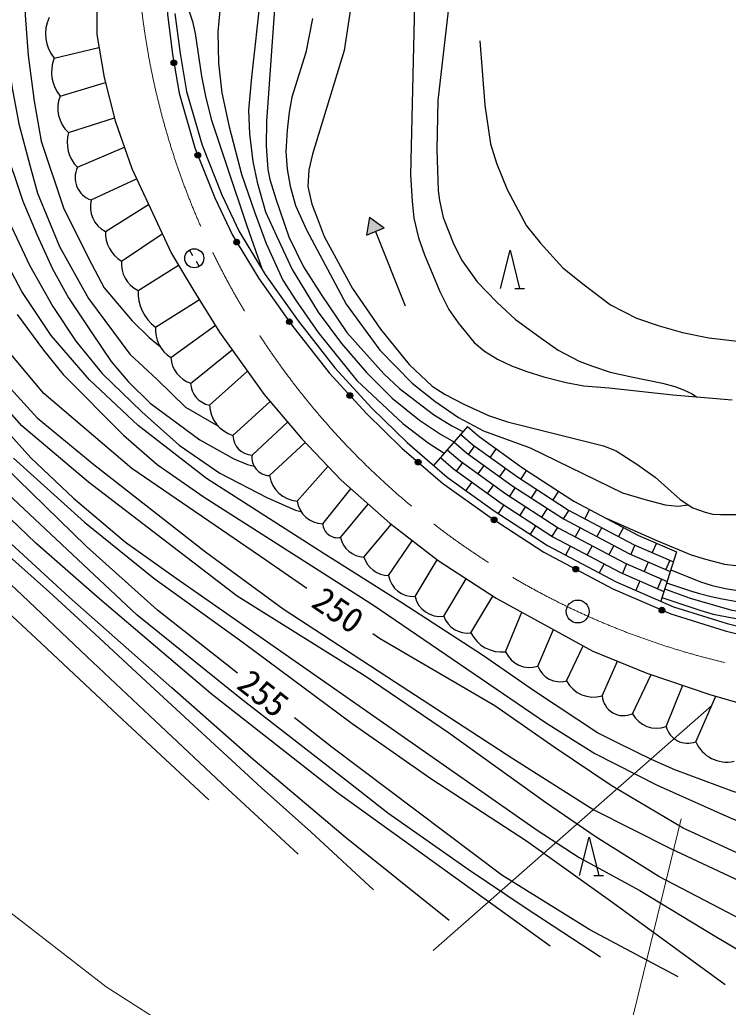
# Model space of a CAD drawing. Units: millimetres, scale not verified. Extents: x 40000 to 680000, y 20000 to 380000.
# Drawn here: x 255164 to 292260, y 243225 to 294937 of the extents above; entities that cross this region are included whole.
import ezdxf
from ezdxf.enums import TextEntityAlignment as Align

# ---------------------------------------------------------------- set-up
doc = ezdxf.new("R2010")
doc.units = ezdxf.units.MM
doc.header["$LTSCALE"] = 1000
doc.linetypes.add('CHAIN', pattern=[18.5, 12, -1.5, 3.5, -1.5])
for name, color, linetype, lineweight in [('M-BGD', 7, 'Continuous', 25), ('M-BMK', 2, 'CHAIN', 13), ('M-BMK-SRVR', 3, 'Continuous', 25), ('M-STR-HTXT', 7, 'Continuous', 13)]:
    doc.layers.add(name, color=color, linetype=linetype, lineweight=lineweight)
doc.styles.add('ＭＳ ゴシック', font='')
doc.styles.get('ＭＳ ゴシック').set_extended_font_data('MS Gothic')

msp = doc.modelspace()

# ---------------------------------------------------------------- hatches: boundary and pattern name
at = {"layer": 'M-BGD'}
for points in [[(263208, 292830, -0.41421), (263382, 292708, -0.41421), (263259, 292535, -1)], [(264431, 287991, -0.41421), (264625, 287907, -0.41421), (264541, 287713, -1)], [(274246, 284033), (273484, 284590), (273317, 283661)], [(266443, 283420, -0.41421), (266649, 283370, -0.41421), (266599, 283164, -1)], [(269194, 279248, -0.41421), (269403, 279212, -0.41421), (269367, 279003, -1)], [(272347, 275372, -0.41421), (272559, 275363, -0.41421), (272550, 275151, -1)], [(275912, 271873, -0.41421), (276124, 271888, -0.41421), (276139, 271677, -1)], [(279873, 268829, -0.41421), (280081, 268873, -0.41421), (280125, 268666, -1)], [(284144, 266238, -0.41421), (284347, 266301, -0.41421), (284409, 266098, -1)], [(288652, 264083, -1), (288927, 263963, -1)]]:
    msp.add_hatch(color=256, dxfattribs=at).paths.add_polyline_path(points)

# ---------------------------------------------------------------- linework, layer by layer
for p, q in [((256969, 292918), (259311, 293481)), ((257283, 290943), (259650, 291642)), ((257716, 289026), (260126, 289794)), ((258186, 287210), (260646, 288257)), ((258904, 285500), (261283, 286610)), ((259647, 283856), (261908, 285269)), ((273484, 284590), (273317, 283661)), ((273484, 284590), (274246, 284033)), ((273317, 283661), (274246, 284033)), ((260492, 282300), (262629, 283723)), ((273782, 283847), (275342, 279947)), ((264044, 282874), (264211, 282596)), ((261356, 280763), (263472, 282090)), ((264392, 282296), (264560, 282018)), ((281088, 280866), (281588, 280866)), ((262264, 278844), (264572, 280280)), ((263070, 277244), (265407, 278937)), ((264112, 275889), (266285, 277658)), ((265096, 274760), (267083, 276537)), ((266328, 273166), (268272, 274939)), ((267326, 272143), (269181, 273870)), ((278602, 273645), (276836, 271603)), ((268240, 271063), (270114, 272797)), ((278975, 272622), (278659, 272184)), ((280102, 272477), (279787, 272038)), ((269682, 269735), (271298, 271550)), ((278344, 271745), (278029, 271307)), ((279471, 271600), (279156, 271161)), ((280599, 271455), (280283, 271016)), ((281690, 271346), (281395, 270893)), ((278841, 270723), (278526, 270284)), ((279968, 270578), (279653, 270139)), ((271028, 268542), (272494, 270376)), ((281101, 270440), (280806, 269988)), ((282234, 270348), (281939, 269895)), ((283366, 270255), (283072, 269803)), ((271956, 267830), (273409, 269567)), ((280512, 269535), (280218, 269082)), ((281645, 269443), (281350, 268990)), ((282777, 269350), (282483, 268897)), ((283911, 269258), (283616, 268805)), ((285004, 269291), (284752, 268813)), ((273188, 266802), (274612, 268510)), ((282189, 268445), (281894, 267992)), ((283321, 268352), (283027, 267900)), ((284499, 268336), (284246, 267859)), ((285635, 268345), (285383, 267868)), ((286772, 268355), (286519, 267878)), ((274477, 265830), (275718, 267656)), ((283994, 267381), (283741, 266904)), ((285130, 267391), (284878, 266914)), ((286267, 267400), (286014, 266923)), ((287368, 267432), (287153, 266937)), ((288500, 267529), (288285, 267034)), ((289557, 267070), (288723, 264488)), ((275862, 264738), (277016, 266652)), ((285761, 266446), (285509, 265969)), ((286937, 266442), (286722, 265946)), ((288070, 266538), (287854, 266043)), ((289202, 266635), (288987, 266140)), ((277373, 263709), (278540, 265660)), ((287639, 265548), (287424, 265053)), ((288772, 265645), (288556, 265149)), ((278790, 262832), (279936, 264758)), ((280606, 261841), (281447, 263912)), ((282289, 261085), (283102, 263004)), ((283795, 260310), (284662, 262148)), ((285662, 259529), (286460, 261345)), ((287250, 258596), (288221, 260645)), ((289003, 257928), (289880, 260084)), ((290560, 257128), (291606, 259515)), ((285229, 250126), (285729, 250126))]:
    msp.add_line(p, q, dxfattribs=at)
for points in [[(270197, 265153), (268046, 266633), (261026, 271431), (256429, 275365), (254055, 278176), (252472, 280518), (251194, 283021), (250265, 285551), (249550, 288487), (249166, 291160), (248996, 293519), (249070, 298140), (249133, 300091), (249420, 302526), (249872, 304319), (250614, 306363), (253033, 311639), (254703, 314747), (257222, 322170)], [(259654, 321245), (258200, 317300), (256189, 312648), (254674, 308764), (253944, 306496), (253082, 303010), (252603, 300774), (252167, 298068), (251946, 294538), (251913, 291996), (252924, 288651), (253728, 286524), (254462, 284659), (255682, 282090), (256892, 279920), (258092, 278107), (259485, 276419), (261549, 274399), (263513, 272659), (265640, 271197), (268137, 269902), (269605, 269263), (269886, 269194)], [(260256, 321017), (258405, 316451), (256824, 312388), (254862, 306678), (254095, 303582), (253501, 300597), (253294, 298288), (253294, 294710), (253373, 292905), (253737, 290628), (254286, 288515), (254890, 286747), (255333, 285429), (256083, 283656), (256873, 281895), (257712, 280380), (258945, 278535), (259953, 277045), (260832, 275999), (261997, 274861), (264590, 272940), (266371, 271949), (267093, 271647), (267438, 271552)], [(261242, 320642), (259579, 316474), (257595, 311834), (256779, 309508), (255041, 303802), (254637, 301464), (254310, 299480), (254310, 298226), (254299, 295191), (254518, 293085), (254773, 291352), (255121, 289490), (255690, 287317), (256094, 285864), (257241, 283054), (258765, 280337), (260931, 277428), (262355, 276095), (263843, 274642), (265541, 273667)], [(261967, 320366), (260829, 316939), (259715, 313996), (258955, 311579), (257565, 307380), (257082, 305423), (256486, 303364), (255984, 300677), (255676, 299211), (255555, 298151), (255453, 295184), (255603, 293067), (255919, 290671), (256281, 288580), (257461, 285088), (258756, 282457), (259591, 280904), (261043, 279177), (261934, 278303), (262516, 277824)], [(266298, 318719), (262745, 309717), (260614, 304195), (259839, 301549), (259400, 299065), (259193, 296665), (259193, 294168), (259582, 291907), (260164, 289645), (261029, 287154), (263112, 282688), (264280, 280749), (265628, 278582), (267954, 275313), (269931, 272989), (271986, 270826), (274538, 268568), (277067, 266613), (280114, 264643), (285174, 261867), (288003, 260719), (291304, 259603), (294567, 258654)], [(271211, 316851), (270097, 313473), (268200, 308253), (267085, 305029), (266700, 303586), (266398, 302103), (266148, 299785), (265695, 295993), (265530, 294304), (265571, 292655), (265750, 291109), (266121, 289323), (266781, 286851), (267454, 284886), (268074, 283215), (268940, 281292), (269600, 280262), (270783, 278566), (272817, 276052), (275225, 273793), (276545, 272787), (277382, 272234)], [(272194, 316478), (270940, 312852), (269858, 309465), (269005, 306093), (268719, 304676), (268445, 303336), (268293, 302074), (268100, 300246), (267774, 296199), (267296, 291929), (267144, 290198), (267194, 288960), (267367, 287518), (267591, 286436), (268028, 284872), (268607, 283623), (269430, 281857), (270793, 279616), (272002, 277991), (273323, 276473), (274655, 275113), (276089, 273970), (277186, 273237), (277896, 272828)], [(273245, 316078), (271695, 310787), (271022, 308807), (269440, 304778), (269204, 304001), (269064, 303338), (268880, 302548), (268802, 302007), (268741, 300854), (268579, 296495), (268086, 289617), (268072, 288339), (268148, 287102), (268258, 286565), (268564, 285552), (269247, 283566), (270014, 281997), (270949, 280553), (272297, 278551), (274233, 276395), (275050, 275632), (276827, 274257), (277785, 273674), (278367, 273373)], [(262769, 297656), (262892, 295235), (263159, 293112), (263511, 291084), (264335, 288232), (265378, 285609), (266296, 283661), (267683, 281385), (269412, 278938), (271363, 276444), (273317, 274315), (275178, 272508), (277299, 270674), (279786, 268886), (282602, 267054), (286220, 265140), (289257, 263820), (292091, 262933), (294721, 262281), (296789, 261865), (298936, 261568), (299334, 261568)], [(263210, 296855), (263663, 296268), (263956, 295585), (264212, 294837), (264342, 294222), (264682, 291981), (264887, 290940), (265187, 289722), (266005, 287268), (267045, 284143), (267833, 281908)], [(275863, 297264), (275627, 286816), (275703, 285440), (275803, 284540), (276045, 283513), (276354, 282624), (277162, 280708), (277636, 279762), (278117, 279068), (278951, 278027), (279499, 277585), (280177, 277164), (280910, 276814), (281719, 276519), (282608, 276245), (283771, 275935), (284693, 275772), (286021, 275662), (289366, 275287), (292461, 275040)], [(272488, 295508), (272145, 293335), (270496, 287902), (270297, 287075), (270245, 286202), (270451, 285278), (270733, 284560), (271109, 283587), (272583, 280867), (274046, 278727), (275552, 276888), (276749, 275753), (277446, 275306), (278408, 274799), (279709, 274218), (280698, 273879), (285734, 272631), (286391, 272361), (287476, 271663), (288434, 270978), (289744, 269809), (290411, 269378), (291048, 269143), (291453, 269049), (291856, 269020), (293338, 269031)], [(277600, 295399), (277062, 290710), (277008, 288124), (277070, 285987), (277134, 285468), (277335, 284577), (277891, 283170), (278321, 282310), (279118, 281206), (280138, 280141), (281120, 279245), (282399, 278316), (283348, 277638), (284459, 277063), (285153, 276789), (286070, 276487), (287195, 276237), (288819, 275901), (289456, 275731), (289926, 275563), (290379, 275340), (290598, 275189)], [(263290, 295270), (263555, 293171), (263902, 291174), (264714, 288361), (265745, 285768), (266649, 283851), (268018, 281605), (269733, 279177), (271669, 276703), (273604, 274594), (275449, 272803), (277547, 270988), (280012, 269216), (282805, 267400), (286393, 265501), (289396, 264196), (292199, 263319), (294808, 262671)], [(270494, 295003), (270138, 293216), (269418, 290885), (269277, 290096), (269158, 289155), (269099, 288035), (269158, 287116), (269321, 286214), (269603, 285213), (270182, 283937), (272253, 280041), (274025, 277629), (275702, 275906), (276896, 274958), (278140, 274112), (279453, 273414), (281882, 272518), (286720, 270171), (287957, 269789), (288949, 269538), (289626, 269458), (290159, 269541)], [(279260, 293835), (279518, 290460), (279805, 288432), (280125, 287429), (280693, 286041), (281704, 284143), (282425, 283229), (283600, 281950), (284710, 281051), (286098, 280011), (287459, 279310), (288640, 278907), (289873, 278557), (291239, 278281), (292908, 278093), (294954, 278024), (296135, 278067), (297568, 278221), (298406, 278393), (300737, 279087), (302090, 279626), (305146, 281192)], [(266567, 260725), (262377, 264012), (258652, 267347), (252147, 273697), (248640, 277530), (246890, 279906), (245809, 281980), (245244, 283110)], [(280338, 280866), (280838, 282866), (281338, 280866)], [(295441, 253598), (292467, 254546), (289471, 255658), (288270, 256180), (286496, 257058), (285423, 257594), (282109, 259784), (279397, 261659), (275172, 264402), (271047, 267004), (264948, 270915), (261360, 273690), (258813, 276074), (256809, 278398), (255272, 280700), (254235, 282658)], [(285580, 245845), (281628, 248434), (278641, 250441), (274436, 253392), (272477, 254926), (266703, 259404), (261303, 263756), (254812, 269853), (251388, 273401), (249006, 276051), (247059, 278450), (245764, 280538)], [(255021, 279493), (256409, 277642), (257434, 276357), (260599, 273176), (262354, 271644), (264822, 269942), (273693, 264279), (282752, 258104), (285279, 256520), (288534, 254859), (292325, 253160), (294993, 252057), (297286, 251396), (297961, 251253)], [(282930, 246425), (271749, 254482), (265193, 259631), (259350, 264591), (256011, 267528), (252465, 270918), (249824, 273715), (248511, 275266), (247066, 277186)], [(251744, 276426), (255740, 272001), (257982, 269879), (260706, 267572), (263347, 265688), (271317, 260148), (282262, 252504), (284446, 251074), (287627, 249334), (291493, 246991), (294872, 244984), (296380, 243901), (297271, 243353)], [(299709, 243836), (298118, 245039), (295409, 246529), (288625, 250065), (285345, 252140), (282690, 253948), (277616, 257592), (273247, 260558), (266556, 264756), (258765, 270726), (255273, 273671), (252944, 276285)], [(254147, 276206), (256072, 274095), (259047, 271654), (264883, 267065), (268954, 264097), (274787, 260280), (280977, 256248), (285215, 253570), (289229, 251545), (296238, 248254), (300413, 246301), (301907, 245444), (302998, 244652)], [(277655, 247764), (272198, 252134), (267268, 256307), (263123, 259950), (257756, 264697), (252722, 269300), (250208, 271792), (248761, 273284), (247755, 274719)], [(288931, 265133), (290275, 264649), (292447, 264014), (293140, 263912), (294834, 263687), (295411, 263649), (296374, 263655), (297150, 263697), (298033, 263786), (300870, 264249), (303238, 264725), (305137, 265217), (307159, 265913), (308891, 266625), (314264, 269255), (316757, 270616), (319099, 272133), (320274, 272844), (321425, 273478), (322661, 273955), (323812, 274423)], [(278602, 273645), (279221, 273110), (281537, 271445), (284176, 269729), (287564, 267935), (289557, 267070)], [(288786, 264684), (290775, 264025), (291469, 263815), (292479, 263616), (293711, 263411), (294567, 263345), (295482, 263314), (296289, 263311), (298579, 263222), (300042, 263212), (301350, 263250), (302808, 263378), (303932, 263569), (305680, 263976), (307301, 264462), (310027, 265476), (314048, 267327), (315271, 268037), (317660, 269544), (319361, 270761), (321020, 272126), (321819, 272655), (323865, 273778)], [(278249, 273237), (278886, 272685), (281232, 270999), (283902, 269263), (287330, 267448), (289390, 266553)], [(277896, 272828), (278551, 272261), (280927, 270553), (283628, 268797), (287096, 266961), (289223, 266037)], [(277189, 272011), (277882, 271413), (280317, 269662), (283079, 267865), (286627, 265987), (288890, 265004)], [(277542, 272420), (278217, 271837), (280622, 270108), (283353, 268331), (286862, 266474), (289057, 265521)], [(254838, 271979), (258551, 268628), (262179, 265701), (266860, 262329), (272572, 258075), (276689, 255202), (281690, 251935), (286223, 248710), (292105, 244413)], [(273681, 249377), (270413, 252416), (267814, 254716), (262034, 260064), (259089, 262785), (256729, 264964), (254314, 267114), (252253, 269010), (249492, 271443)], [(269741, 251240), (266046, 254664), (262259, 258227), (258695, 261568), (254967, 265122), (249995, 269659)], [(285870, 268832), (288559, 267653), (290315, 266922), (291069, 266697), (292059, 266433), (292814, 266334)], [(289253, 266128), (290804, 265496), (291426, 265305), (292116, 265146), (292659, 265072)], [(265058, 254086), (260275, 258545), (256024, 262536), (252759, 265554)], [(289032, 265446), (290329, 265009), (290755, 264897), (291366, 264738), (291940, 264614), (292812, 264450)], [(301423, 247939), (296486, 249585), (289897, 252596), (286129, 254833), (283146, 256840), (280044, 259008), (273992, 262541), (273646, 262779)], [(289637, 244817), (285015, 247284), (280405, 250143), (271507, 256850), (269545, 258389)], [(284479, 250126), (284979, 252126), (285479, 250126)]]:
    msp.add_lwpolyline(points, dxfattribs=at)
for centre, radius in [((263234, 292683), 150), ((264486, 287852), 150), ((266521, 283292), 150), ((264302, 282446), 500), ((269280, 279125), 150), ((272448, 275262), 150), ((276026, 271775), 150), ((279999, 268747), 150), ((284277, 266168), 150), ((288789, 264023), 150)]:
    msp.add_circle(centre, radius, dxfattribs=at)
for centre, radius, start, end in [((258535, 294203), 2026, 155.2175, 219.3751), ((258746, 292188), 1921, 157.6677, 220.3958), ((258860, 290292), 1706, 157.554, 227.8741), ((259470, 288511), 1828, 163.6386, 225.3983), ((259293, 286669), 1232, 153.963, 251.5875), ((260289, 285136), 1432, 165.2596, 243.3915), ((261368, 283783), 1722, 177.5726, 239.4184), ((262027, 282152), 1543, 174.4713, 244.187), ((263664, 280682), 2310, 177.9796, 232.6844), ((264063, 278748), 1802, 176.9204, 236.5721), ((264590, 277357), 1524, 184.2631, 251.7041), ((265312, 275940), 1200, 181.4459, 259.6691), ((266833, 274829), 1738, 182.2985, 253.1291), ((267360, 273174), 1032, 180.4367, 268.1071), ((268271, 272017), 954, 172.3743, 268.1431), ((269783, 271291), 1560, 188.4084, 266.2899), ((271075, 269951), 1410, 188.8039, 268.0821), ((271799, 268585), 772, 183.2476, 281.8051), ((273224, 268096), 1295, 191.8592, 268.4138), ((274507, 267211), 1381, 197.2259, 268.7817), ((275767, 266042), 1307, 189.2969, 274.1519), ((277167, 265030), 1338, 192.6232, 278.8642), ((278599, 264107), 1289, 198.0009, 278.5028), ((280391, 263606), 1778, 205.7928, 276.9678), ((281863, 262388), 1371, 203.529, 288.1015), ((283465, 261520), 1253, 200.2919, 285.2452), ((285212, 261075), 1610, 208.3449, 286.2367), ((286781, 259617), 1123, 184.4801, 294.6345), ((288505, 259256), 1418, 207.7434, 290.5705), ((290138, 258223), 1173, 194.5496, 291.0367), ((292187, 257841), 1777, 203.6676, 282.3352)]:
    msp.add_arc(centre, radius, start, end, dxfattribs=at)
at = {"layer": 'M-BMK'}
msp.add_arc((301264, 300210), 40000, 186.533, 263.3163, dxfattribs=at)
at = {"layer": 'M-BMK-SRVR'}
msp.add_circle((284380, 263947), 600, dxfattribs=at)
at = {"layer": 'M-STR-HTXT'}
for p, q in [((291396, 259035), (276807, 246200)), ((289798, 253090), (284862, 232867))]:
    msp.add_line(p, q, dxfattribs=at)
msp.add_lwpolyline([(236715, 319579), (234469, 313382), (233001, 308559), (232201, 304724), (231591, 299298), (231526, 295089), (231956, 290001), (232884, 284457), (234180, 279367), (236030, 274019), (240136, 265500), (243681, 259592), (248530, 254013), (253993, 248697), (259687, 244295), (263516, 241852), (267553, 239657), (271666, 237781), (276951, 235852), (282240, 234417), (285099, 233836)], dxfattribs=at)

# ---------------------------------------------------------------- texts
at = {"layer": 'M-BGD', "style": 'ＭＳ ゴシック'}
for s, rotation, p in [('250', 325.466, (271839, 264023)), ('255', 321.889, (267919, 259664))]:
    msp.add_text(s, height=1320, rotation=rotation, dxfattribs=at).set_placement(p, align=Align.MIDDLE_CENTER)

doc.saveas('drawing.dxf')
